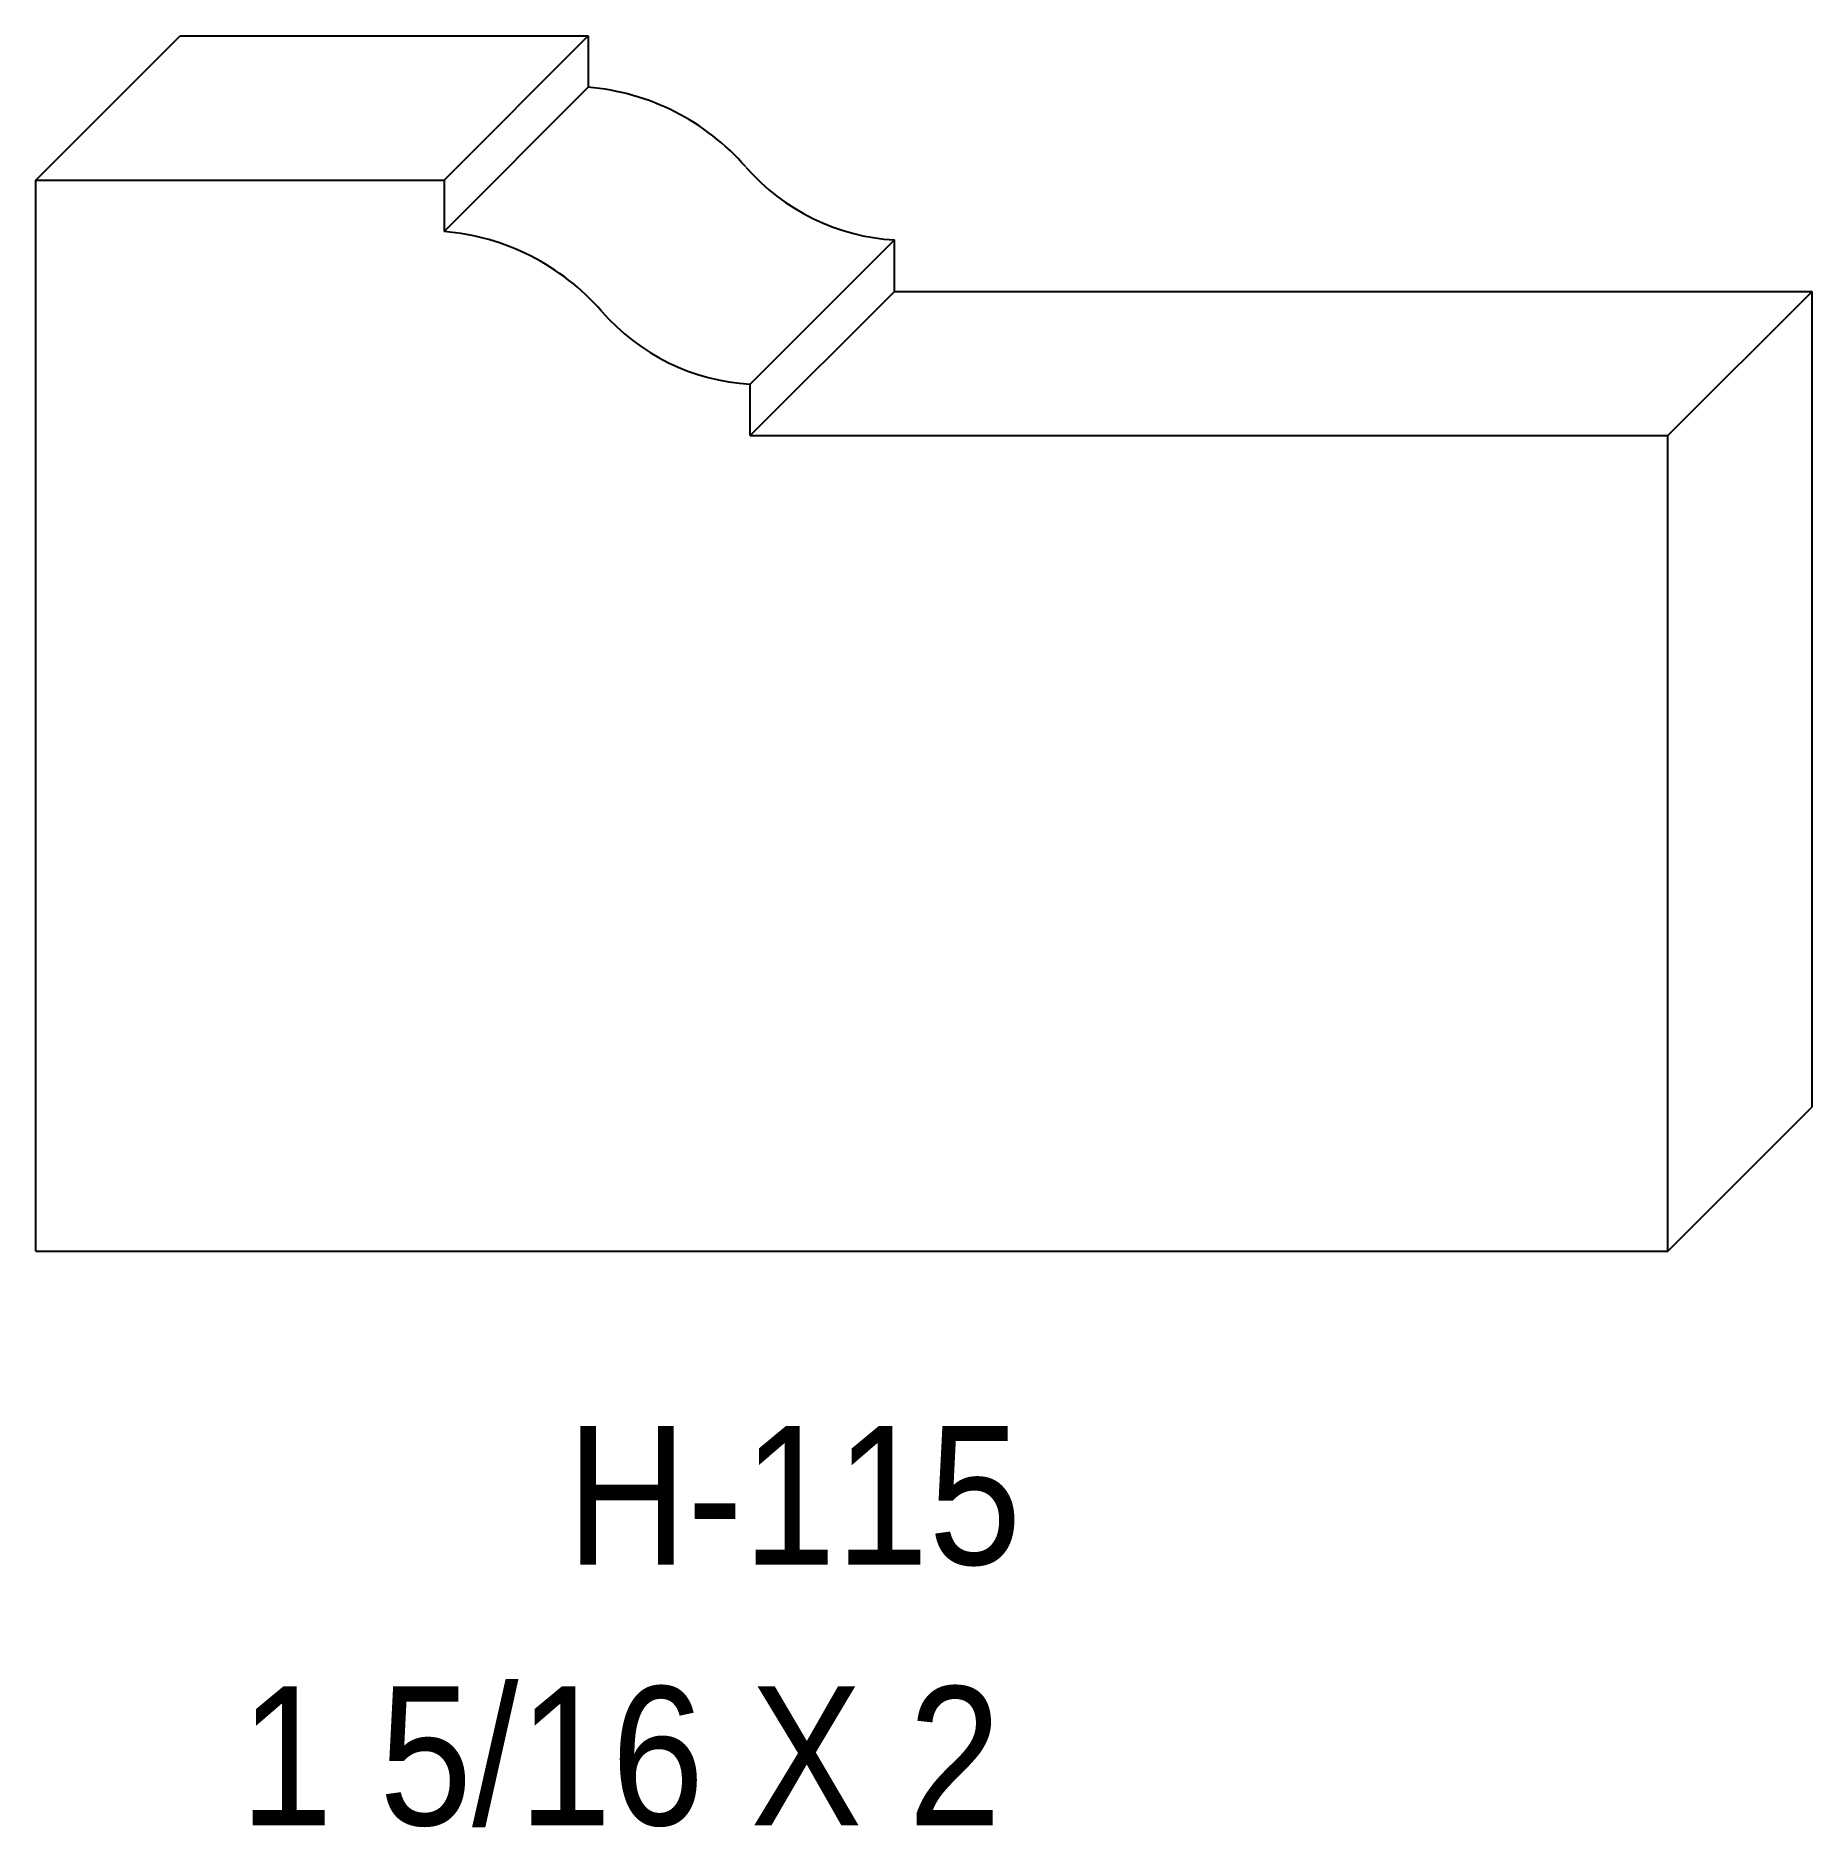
# Model space of a CAD drawing. Extents: x 54.72 to 56.9, y 153.39 to 155.59.
import ezdxf

# ---------------------------------------------------------------- set-up
doc = ezdxf.new("R2010")
doc.units = 0
doc.header["$LTSCALE"] = 5
doc.layers.add('PROFILE', color=7, linetype='CONTINUOUS')
doc.styles.add('TXT', font='TXT', dxfattribs={"height": 3.5})

msp = doc.modelspace()

# ---------------------------------------------------------------- linework, layer by layer
at = {"layer": 'PROFILE', "color": 1, "linetype": 'CONTINUOUS'}
for p, q in [((54.7218, 155.4109), (54.8985, 155.5877)), ((54.8985, 155.5877), (55.3986, 155.5877)), ((55.2219, 155.4109), (55.3986, 155.5877)), ((55.3986, 155.5877), (55.3986, 155.5246)), ((55.2219, 155.3479), (55.3986, 155.5246)), ((54.7218, 154.0988), (54.7218, 155.4109)), ((54.7218, 155.4109), (55.2219, 155.4109)), ((55.2219, 155.4109), (55.2219, 155.3479)), ((55.597, 155.1609), (55.7737, 155.3376)), ((55.7737, 155.2746), (55.7737, 155.3376)), ((55.597, 155.0978), (55.7737, 155.2746)), ((55.7737, 155.2746), (56.898, 155.2746)), ((56.7213, 155.0978), (56.898, 155.2746)), ((56.898, 154.2755), (56.898, 155.2746)), ((55.597, 155.0978), (55.597, 155.1609)), ((55.597, 155.0978), (56.7213, 155.0978)), ((56.7213, 154.0988), (56.7213, 155.0978)), ((56.7213, 154.0988), (56.898, 154.2755)), ((54.7218, 154.0988), (56.7213, 154.0988))]:
    msp.add_line(p, q, dxfattribs=at)
for centre, major_axis, start_param, end_param in [((55.3747, 155.2379), (0.2877, 0), 0.716965, 1.487704), ((55.7891, 155.5991), (0.262, 0), -2.424628, -1.629564), ((55.198, 155.0612), (0, 0.2877), -0.853831, -0.083093), ((55.6124, 155.4224), (0.262, 0), -2.424628, -1.629564)]:
    msp.add_ellipse(centre, major_axis=major_axis, ratio=1, start_param=start_param, end_param=end_param, dxfattribs=at)

# ---------------------------------------------------------------- texts
at = {"layer": 'PROFILE', "color": 1, "linetype": 'CONTINUOUS', "style": 'TXT', "width": 0.9}
for s, p in [('H-115', (55.3721, 153.7146)), ('1 5/16 X 2', (54.9719, 153.3953))]:
    msp.add_text(s, height=0.16996, dxfattribs=at).set_placement(p)

doc.saveas('drawing.dxf')
